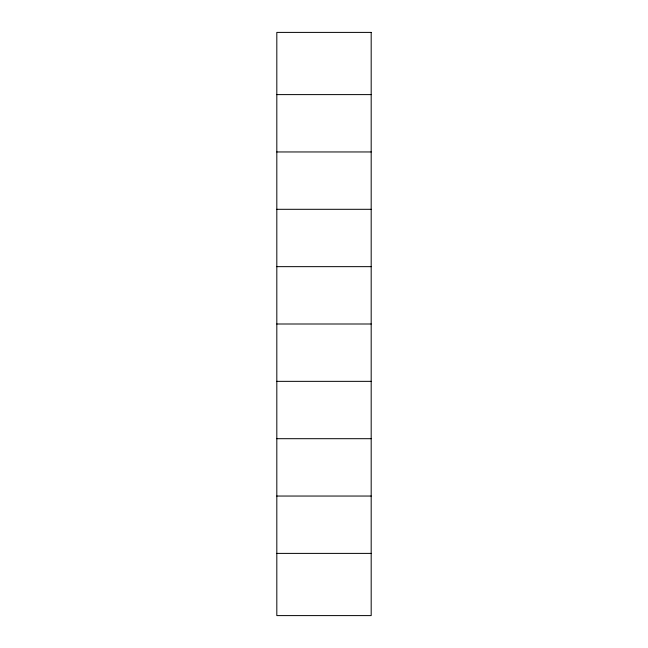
<?xml version="1.0" encoding="UTF-8"?>
<svg xmlns="http://www.w3.org/2000/svg" width="648" height="648" viewBox="0 0 648 648"><rect width="100%" height="100%" fill="white"/><g stroke="black" fill="none" stroke-linecap="round" stroke-linejoin="round"><path stroke-width="0.97" d="M276.817 94.608L371.183 94.608M276.817 151.956L371.183 151.956M276.817 209.304L371.183 209.304M276.817 266.652L371.183 266.652M276.817 324L371.183 324M276.817 381.348L371.183 381.348M276.817 438.696L371.183 438.696M276.817 496.044L371.183 496.044M276.817 553.392L371.183 553.392M371.183 32.4L276.817 32.4L276.817 615.6L371.183 615.6L371.183 32.4"/></g></svg>
